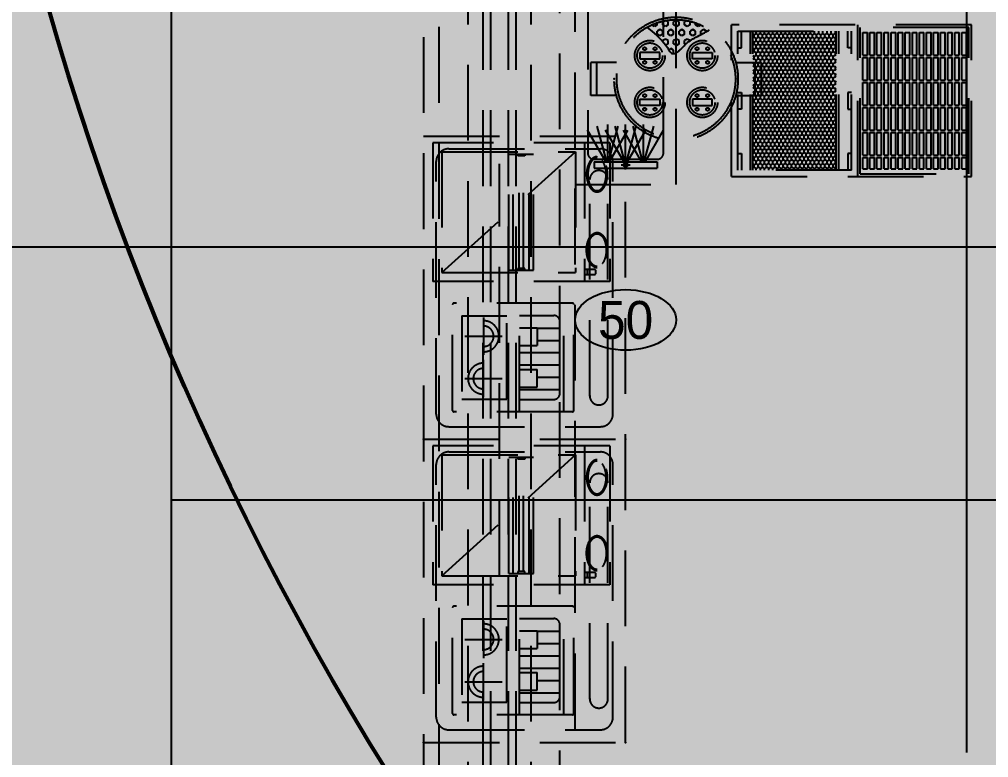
# Model space of a CAD drawing. Header units: millimetres. Extents: x 503489 to 750477, y -188693 to 126970.
# Drawn here: x 717875 to 721713, y -138611 to -135688 of the extents above; entities that cross this region are included whole.
import ezdxf
from ezdxf.enums import TextEntityAlignment as Align

# ---------------------------------------------------------------- set-up
doc = ezdxf.new("R2010")
doc.units = ezdxf.units.MM
doc.header["$LTSCALE"] = 200
doc.header["$MEASUREMENT"] = 0
doc.linetypes.add('HID', pattern=[2.3, 1.5, -0.8])
doc.layers.get('0').update_dxf_attribs({"linetype": 'CONTINUOUS'})
doc.layers.get('DEFPOINTS').update_dxf_attribs({"linetype": 'CONTINUOUS'})
for name, color, linetype in [('1', 1, 'CONTINUOUS'), ('9', 9, 'CONTINUOUS'), ('DIM', 6, 'CONTINUOUS'), ('주방기구(기존)', 8, 'HID'), ('주방기구-기호', 9, 'CONTINUOUS')]:
    doc.layers.add(name, color=color, linetype=linetype)
doc.layers.add('x', color=161, linetype='CONTINUOUS', plot=False)
doc.styles.get("Standard").update_dxf_attribs({"font": ''})
doc.styles.add('돋움체', font='gulim.ttc')
doc.styles.get('Standard').set_extended_font_data('Gulim')
doc.dimstyles.new('50-1', dxfattribs={"dimscale": 50, "dimtxt": 3, "dimasz": 0.5, "dimexe": 0, "dimexo": 0, "dimgap": 1, "dimtad": 1, "dimdec": 0, "dimzin": 0, "dimdsep": 46, "dimtxsty": '돋움체', "dimblk1": 'DOT', "dimblk2": 'DOT', "dimsah": 1, "dimcen": 0.5, "dimdle": 1.5, "dimclrd": 4, "dimclre": 4, "dimclrt": 7, "dimadec": 0, "dimazin": 0, "dimtfac": 1, "dimtdec": 0, "dimtix": 1, "dimtmove": 2, "dimatfit": 3, "dimfxl": 1, "dimtolj": 1, "dimtzin": 0, "dimarcsym": 0})

# ---------------------------------------------------------------- blocks, each defined once
blk = doc.blocks.new('_DOT')
at = {"color": 0, "linetype": 'ByBlock'}
blk.add_line((-0.5, 0), (-1, 0), dxfattribs=at)
at = {"color": 0, "linetype": 'ByBlock', "const_width": 0.5}
blk.add_lwpolyline([(-0.25, 0, 1), (0.25, 0, 1)], format="xyb", close=True, dxfattribs=at)
blk = doc.blocks.new('*D6318')
at = {"layer": 'DEFPOINTS', "color": 0}
for p in [(717475.6, -128590.3), (718475.6, -128590.3), (718475.6, -136590.3)]:
    blk.add_point(p, dxfattribs=at)
at = {"layer": 'DIM', "color": 4, "lineweight": -2}
for p, q in [((718475.6, -128590.3), (717475.6, -128590.3)), ((717475.6, -136565.3), (717475.6, -128615.3)), ((718475.6, -136590.3), (717475.6, -136590.3))]:
    blk.add_line(p, q, dxfattribs=at)
at = {"layer": 'DIM', "color": 4, "linetype": 'ByBlock', "lineweight": -2, "xscale": 25, "yscale": 25, "zscale": 25}
for p, rotation in [((717475.6, -128590.3), 90), ((717475.6, -136590.3), 270)]:
    blk.add_blockref('_DOT', p, dxfattribs=dict(at, rotation=rotation))
at = {"layer": 'DIM', "color": 7, "insert": (717350.5, -132590.3), "char_height": 150, "attachment_point": 5, "rotation": 90, "style": '돋움체'}
blk.add_mtext('\\A1;8000', dxfattribs=at)
blk = doc.blocks.new('번호50', base_point=(180000.4, 157877.1))
at = {"color": 4}
blk.add_ellipse((180000.4, 157877.1), major_axis=(200, 0), ratio=0.6, dxfattribs=at)
blk.add_text('50', height=150).set_placement((180000.4, 157877.1), align=Align.MIDDLE_CENTER)

msp = doc.modelspace()

# ---------------------------------------------------------------- hatches: boundary and pattern name
at = {"layer": '9', "true_color": 0x212830, "transparency": 33554559}
h = msp.add_hatch(dxfattribs=at)
h.set_pattern_fill('ANSI31', color=250)
h.set_pattern_definition([(45, (-129010.44264, 0), (-0.088388347648, 0.088388347648), [])])
h.paths.add_polyline_path([(709576.761, -119900), (709576.761, -147400), (749376.761, -147400), (749376.761, -119900)])
at = {"layer": '주방기구(기존)'}
h = msp.add_hatch(dxfattribs=at)
h.set_pattern_fill('HEX', color=256, scale=100, angle=90, style=0)
h.set_pattern_definition([(90, (720292.47, -137172.41), (-21.65064, 1e-15), [12.5, -25]), (210, (720292.47, -137172.41), (10.82532, -18.75), [12.5, -25]), (150, (720292.47, -137159.91), (-10.82532, -18.75), [12.5, -25])])
h.paths.add_polyline_path([(720360.219, -135719.469), (720381.136, -135736.656), (720397.858, -135751.18), (720410.937, -135763.353), (720420.927, -135773.484), (720428.381, -135781.884), (720433.852, -135788.862), (720437.892, -135794.729), (720441.056, -135799.795), (720443.814, -135804.319), (720446.314, -135808.358), (720448.625, -135811.917), (720450.811, -135815.001), (720452.94, -135817.616), (720455.08, -135819.768), (720457.295, -135821.462), (720459.655, -135822.704), (720462.21, -135823.495), (720464.957, -135823.83), (720467.878, -135823.698), (720470.952, -135823.089), (720474.163, -135821.994), (720477.49, -135820.402), (720480.917, -135818.305), (720484.423, -135815.691), (720487.996, -135812.568), (720491.65, -135809.015), (720495.402, -135805.127), (720499.272, -135800.999), (720503.277, -135796.726), (720507.437, -135792.404), (720511.769, -135788.127), (720516.294, -135783.993), (720521.027, -135780.071), (720525.978, -135776.34), (720531.156, -135772.756), (720536.569, -135769.271), (720542.226, -135765.842), (720548.133, -135762.421), (720554.301, -135758.965), (720560.736, -135755.427), (720567.417, -135751.783), (720574.202, -135748.098), (720580.92, -135744.454), (720587.399, -135740.938), (720593.467, -135737.635), (720598.953, -135734.628), (720603.685, -135732.003), (720607.491, -135729.845, 0.15024109), (720475.479, -135689.262, 0.12886223)])
h = msp.add_hatch(dxfattribs=at)
h.set_pattern_fill('HONEY', color=256, scale=3, angle=90, style=0)
h.set_pattern_definition([(90, (722450.6836, -137816.374), (-8.24889, 14.2875), [9.525, -19.05]), (210, (722450.6836, -137816.374), (-8.248893, -14.287498), [9.525, -19.05]), (150, (722450.6836, -137816.374), (-16.497783, 2e-06), [-19.05, 9.525])])
h.paths.add_polyline_path([(721109.948, -135735.304), (720779.948, -135735.304), (720779.948, -136285.304), (721109.948, -136285.304)])

# ---------------------------------------------------------------- linework, layer by layer
at = {"layer": '1'}
for p, q in [((721625.62, -124790.304), (721625.62, -138590.304)), ((740375.62, -136590.304), (718475.62, -136590.304))]:
    msp.add_line(p, q, dxfattribs=at)
at = {"layer": '9', "lineweight": 53}
msp.add_circle((729476.761, -132359.169), 11943.881, dxfattribs=at)
at = {"layer": 'x'}
msp.add_line((718475.62, -137590.304), (718475.62, -140086.595), dxfattribs=at)
msp.add_lwpolyline([(740375.62, -137590.304), (740375.62, -124790.304), (718475.62, -124790.304), (718475.62, -137590.304), (740375.62, -137590.304)], dxfattribs=at)
at = {"layer": '주방기구(기존)'}
for p, q in [((719475.62, -132078.213), (719475.62, -139878.213)), ((719535.62, -133878.213), (719535.62, -139803.213)), ((720015.62, -139803.213), (720015.62, -133878.213)), ((720075.62, -139878.213), (720075.62, -133878.213)), ((719650.62, -134028.213), (719650.62, -139728.213)), ((719900.62, -134028.213), (719900.62, -139728.213)), ((719710.62, -134208.213), (719710.62, -139728.213)), ((719740.62, -134208.213), (719740.62, -139728.213)), ((719810.62, -134208.213), (719810.62, -139728.213)), ((719840.62, -134208.213), (719840.62, -139728.213)), ((720475.62, -136342.053), (720475.62, -134542.053)), ((720125.62, -134667.054), (720125.62, -136217.052)), ((720425.62, -136217.052), (720425.62, -134667.054)), ((720694.948, -136310.304), (720694.948, -135710.304)), ((721644.948, -135710.304), (720694.948, -135710.304)), ((720719.948, -135735.304), (721169.948, -135735.304)), ((720719.948, -136285.304), (720719.948, -135735.304)), ((720734.25, -135800.877), (720734.25, -135735.304)), ((720769.948, -136285.304), (720769.948, -135735.304)), ((720779.948, -136285.304), (720779.948, -135735.304)), ((721109.948, -136285.304), (721109.948, -135735.304)), ((721119.948, -136285.304), (721119.948, -135735.304)), ((721155.647, -135800.877), (721155.647, -135735.304)), ((721169.948, -136285.304), (721169.948, -135735.304)), ((721194.948, -136310.304), (721194.948, -135710.304)), ((721204.948, -136300.304), (721204.948, -135720.304)), ((721634.948, -135720.304), (721204.948, -135720.304)), ((721214.948, -135740.304), (721232.948, -135740.304)), ((721214.948, -135829.304), (721214.948, -135740.304)), ((721232.948, -135829.304), (721232.948, -135740.304)), ((721242.948, -135740.304), (721260.948, -135740.304)), ((721242.948, -135829.304), (721242.948, -135740.304)), ((721260.948, -135829.304), (721260.948, -135740.304)), ((721270.948, -135740.304), (721288.948, -135740.304)), ((721270.948, -135829.304), (721270.948, -135740.304)), ((721288.948, -135829.304), (721288.948, -135740.304)), ((721298.948, -135740.304), (721316.948, -135740.304)), ((721298.948, -135829.304), (721298.948, -135740.304)), ((721316.948, -135829.304), (721316.948, -135740.304)), ((721326.948, -135740.304), (721344.948, -135740.304)), ((721326.948, -135829.304), (721326.948, -135740.304)), ((721344.948, -135829.304), (721344.948, -135740.304)), ((721354.948, -135740.304), (721372.948, -135740.304)), ((721354.948, -135829.304), (721354.948, -135740.304)), ((721372.948, -135829.304), (721372.948, -135740.304)), ((721382.948, -135740.304), (721400.948, -135740.304)), ((721382.948, -135829.304), (721382.948, -135740.304)), ((721400.948, -135829.304), (721400.948, -135740.304)), ((721410.948, -135740.304), (721428.948, -135740.304)), ((721410.948, -135829.304), (721410.948, -135740.304)), ((721428.948, -135829.304), (721428.948, -135740.304)), ((721438.948, -135740.304), (721456.948, -135740.304)), ((721438.948, -135829.304), (721438.948, -135740.304)), ((721456.948, -135829.304), (721456.948, -135740.304)), ((721466.948, -135740.304), (721484.948, -135740.304)), ((721466.948, -135829.304), (721466.948, -135740.304)), ((721484.948, -135829.304), (721484.948, -135740.304)), ((721494.948, -135740.304), (721512.948, -135740.304)), ((721494.948, -135829.304), (721494.948, -135740.304)), ((721512.948, -135829.304), (721512.948, -135740.304)), ((721522.948, -135740.304), (721540.948, -135740.304)), ((721522.948, -135829.304), (721522.948, -135740.304)), ((721540.948, -135829.304), (721540.948, -135740.304)), ((721550.948, -135740.304), (721568.948, -135740.304)), ((721550.948, -135829.304), (721550.948, -135740.304)), ((721568.948, -135829.304), (721568.948, -135740.304)), ((721578.948, -135740.304), (721596.948, -135740.304)), ((721578.948, -135829.304), (721578.948, -135740.304)), ((721596.948, -135829.304), (721596.948, -135740.304)), ((721606.948, -135740.304), (721624.948, -135740.304)), ((721606.948, -135829.304), (721606.948, -135740.304)), ((721624.948, -135829.304), (721624.948, -135740.304)), ((721634.948, -136300.304), (721634.948, -135720.304)), ((721644.948, -136310.304), (721644.948, -135710.304)), ((720719.948, -135800.877), (720734.25, -135800.877)), ((721169.948, -135800.877), (721155.647, -135800.877)), ((721214.948, -135829.304), (721232.948, -135829.304)), ((721214.948, -135839.304), (721232.948, -135839.304)), ((721214.948, -135928.304), (721214.948, -135839.304)), ((721232.948, -135928.304), (721232.948, -135839.304)), ((721242.948, -135829.304), (721260.948, -135829.304)), ((721242.948, -135839.304), (721260.948, -135839.304)), ((721242.948, -135928.304), (721242.948, -135839.304)), ((721260.948, -135928.304), (721260.948, -135839.304)), ((721270.948, -135829.304), (721288.948, -135829.304)), ((721270.948, -135839.304), (721288.948, -135839.304)), ((721270.948, -135928.304), (721270.948, -135839.304)), ((721288.948, -135928.304), (721288.948, -135839.304)), ((721298.948, -135829.304), (721316.948, -135829.304)), ((721298.948, -135839.304), (721316.948, -135839.304)), ((721298.948, -135928.304), (721298.948, -135839.304)), ((721316.948, -135928.304), (721316.948, -135839.304)), ((721326.948, -135829.304), (721344.948, -135829.304)), ((721326.948, -135839.304), (721344.948, -135839.304)), ((721326.948, -135928.304), (721326.948, -135839.304)), ((721344.948, -135928.304), (721344.948, -135839.304)), ((721354.948, -135829.304), (721372.948, -135829.304)), ((721354.948, -135839.304), (721372.948, -135839.304)), ((721354.948, -135928.304), (721354.948, -135839.304)), ((721372.948, -135928.304), (721372.948, -135839.304)), ((721382.948, -135829.304), (721400.948, -135829.304)), ((721382.948, -135839.304), (721400.948, -135839.304)), ((721382.948, -135928.304), (721382.948, -135839.304)), ((721400.948, -135928.304), (721400.948, -135839.304)), ((721410.948, -135829.304), (721428.948, -135829.304)), ((721410.948, -135839.304), (721428.948, -135839.304)), ((721410.948, -135928.304), (721410.948, -135839.304)), ((721428.948, -135928.304), (721428.948, -135839.304)), ((721438.948, -135829.304), (721456.948, -135829.304)), ((721438.948, -135839.304), (721456.948, -135839.304)), ((721438.948, -135928.304), (721438.948, -135839.304)), ((721456.948, -135928.304), (721456.948, -135839.304)), ((721466.948, -135829.304), (721484.948, -135829.304)), ((721466.948, -135839.304), (721484.948, -135839.304)), ((721466.948, -135928.304), (721466.948, -135839.304)), ((721484.948, -135928.304), (721484.948, -135839.304)), ((721494.948, -135829.304), (721512.948, -135829.304)), ((721494.948, -135839.304), (721512.948, -135839.304)), ((721494.948, -135928.304), (721494.948, -135839.304)), ((721512.948, -135928.304), (721512.948, -135839.304)), ((721522.948, -135829.304), (721540.948, -135829.304)), ((721522.948, -135839.304), (721540.948, -135839.304)), ((721522.948, -135928.304), (721522.948, -135839.304)), ((721540.948, -135928.304), (721540.948, -135839.304)), ((721550.948, -135829.304), (721568.948, -135829.304)), ((721550.948, -135839.304), (721568.948, -135839.304)), ((721550.948, -135928.304), (721550.948, -135839.304)), ((721568.948, -135928.304), (721568.948, -135839.304)), ((721578.948, -135829.304), (721596.948, -135829.304)), ((721578.948, -135839.304), (721596.948, -135839.304)), ((721578.948, -135928.304), (721578.948, -135839.304)), ((721596.948, -135928.304), (721596.948, -135839.304)), ((721606.948, -135829.304), (721624.948, -135829.304)), ((721606.948, -135839.304), (721624.948, -135839.304)), ((721606.948, -135928.304), (721606.948, -135839.304)), ((721624.948, -135928.304), (721624.948, -135839.304)), ((720137.689, -135989.372), (720137.689, -135859.152)), ((720239.289, -135859.152), (720137.689, -135859.152)), ((720162.189, -135989.372), (720162.189, -135859.152)), ((720711.669, -135859.152), (720813.268, -135859.152)), ((720788.768, -135989.372), (720788.768, -135859.152)), ((720813.268, -135989.372), (720813.268, -135859.152)), ((721214.948, -135928.304), (721232.948, -135928.304)), ((721242.948, -135928.304), (721260.948, -135928.304)), ((721270.948, -135928.304), (721288.948, -135928.304)), ((721298.948, -135928.304), (721316.948, -135928.304)), ((721326.948, -135928.304), (721344.948, -135928.304)), ((721354.948, -135928.304), (721372.948, -135928.304)), ((721382.948, -135928.304), (721400.948, -135928.304)), ((721410.948, -135928.304), (721428.948, -135928.304)), ((721438.948, -135928.304), (721456.948, -135928.304)), ((721466.948, -135928.304), (721484.948, -135928.304)), ((721494.948, -135928.304), (721512.948, -135928.304)), ((721522.948, -135928.304), (721540.948, -135928.304)), ((721550.948, -135928.304), (721568.948, -135928.304)), ((721578.948, -135928.304), (721596.948, -135928.304)), ((721606.948, -135928.304), (721624.948, -135928.304)), ((721214.948, -135938.304), (721232.948, -135938.304)), ((721214.948, -136027.304), (721214.948, -135938.304)), ((721232.948, -136027.304), (721232.948, -135938.304)), ((721242.948, -135938.304), (721260.948, -135938.304)), ((721242.948, -136027.304), (721242.948, -135938.304)), ((721260.948, -136027.304), (721260.948, -135938.304)), ((721270.948, -135938.304), (721288.948, -135938.304)), ((721270.948, -136027.304), (721270.948, -135938.304)), ((721288.948, -136027.304), (721288.948, -135938.304)), ((721298.948, -135938.304), (721316.948, -135938.304)), ((721298.948, -136027.304), (721298.948, -135938.304)), ((721316.948, -136027.304), (721316.948, -135938.304)), ((721326.948, -135938.304), (721344.948, -135938.304)), ((721326.948, -136027.304), (721326.948, -135938.304)), ((721344.948, -136027.304), (721344.948, -135938.304)), ((721354.948, -135938.304), (721372.948, -135938.304)), ((721354.948, -136027.304), (721354.948, -135938.304)), ((721372.948, -136027.304), (721372.948, -135938.304)), ((721382.948, -135938.304), (721400.948, -135938.304)), ((721382.948, -136027.304), (721382.948, -135938.304)), ((721400.948, -136027.304), (721400.948, -135938.304)), ((721410.948, -135938.304), (721428.948, -135938.304)), ((721410.948, -136027.304), (721410.948, -135938.304)), ((721428.948, -136027.304), (721428.948, -135938.304)), ((721438.948, -135938.304), (721456.948, -135938.304)), ((721438.948, -136027.304), (721438.948, -135938.304)), ((721456.948, -136027.304), (721456.948, -135938.304)), ((721466.948, -135938.304), (721484.948, -135938.304)), ((721466.948, -136027.304), (721466.948, -135938.304)), ((721484.948, -136027.304), (721484.948, -135938.304)), ((721494.948, -135938.304), (721512.948, -135938.304)), ((721494.948, -136027.304), (721494.948, -135938.304)), ((721512.948, -136027.304), (721512.948, -135938.304)), ((721522.948, -135938.304), (721540.948, -135938.304)), ((721522.948, -136027.304), (721522.948, -135938.304)), ((721540.948, -136027.304), (721540.948, -135938.304)), ((721550.948, -135938.304), (721568.948, -135938.304)), ((721550.948, -136027.304), (721550.948, -135938.304)), ((721568.948, -136027.304), (721568.948, -135938.304)), ((721578.948, -135938.304), (721596.948, -135938.304)), ((721578.948, -136027.304), (721578.948, -135938.304)), ((721596.948, -136027.304), (721596.948, -135938.304)), ((721606.948, -135938.304), (721624.948, -135938.304)), ((721606.948, -136027.304), (721606.948, -135938.304)), ((721624.948, -136027.304), (721624.948, -135938.304)), ((720239.289, -135989.372), (720137.689, -135989.372)), ((720711.669, -135989.372), (720813.268, -135989.372)), ((720719.948, -135977.518), (720734.25, -135977.518)), ((720734.25, -135977.518), (720734.25, -136043.091)), ((721169.948, -135977.518), (721155.647, -135977.518)), ((721155.647, -135977.518), (721155.647, -136043.091)), ((720734.25, -136043.091), (720719.948, -136043.091)), ((721155.647, -136043.091), (721169.948, -136043.091)), ((721214.948, -136027.304), (721232.948, -136027.304)), ((721214.948, -136037.304), (721232.948, -136037.304)), ((721214.948, -136126.304), (721214.948, -136037.304)), ((721232.948, -136126.304), (721232.948, -136037.304)), ((721242.948, -136027.304), (721260.948, -136027.304)), ((721242.948, -136037.304), (721260.948, -136037.304)), ((721242.948, -136126.304), (721242.948, -136037.304)), ((721260.948, -136126.304), (721260.948, -136037.304)), ((721270.948, -136027.304), (721288.948, -136027.304)), ((721270.948, -136037.304), (721288.948, -136037.304)), ((721270.948, -136126.304), (721270.948, -136037.304)), ((721288.948, -136126.304), (721288.948, -136037.304)), ((721298.948, -136027.304), (721316.948, -136027.304)), ((721298.948, -136037.304), (721316.948, -136037.304)), ((721298.948, -136126.304), (721298.948, -136037.304)), ((721316.948, -136126.304), (721316.948, -136037.304)), ((721326.948, -136027.304), (721344.948, -136027.304)), ((721326.948, -136037.304), (721344.948, -136037.304)), ((721326.948, -136126.304), (721326.948, -136037.304)), ((721344.948, -136126.304), (721344.948, -136037.304)), ((721354.948, -136027.304), (721372.948, -136027.304)), ((721354.948, -136037.304), (721372.948, -136037.304)), ((721354.948, -136126.304), (721354.948, -136037.304)), ((721372.948, -136126.304), (721372.948, -136037.304)), ((721382.948, -136027.304), (721400.948, -136027.304)), ((721382.948, -136126.304), (721382.948, -136037.304)), ((721382.948, -136037.304), (721400.948, -136037.304)), ((721400.948, -136126.304), (721400.948, -136037.304)), ((721410.948, -136027.304), (721428.948, -136027.304)), ((721410.948, -136037.304), (721428.948, -136037.304)), ((721410.948, -136126.304), (721410.948, -136037.304)), ((721428.948, -136126.304), (721428.948, -136037.304)), ((721438.948, -136027.304), (721456.948, -136027.304)), ((721438.948, -136037.304), (721456.948, -136037.304)), ((721438.948, -136126.304), (721438.948, -136037.304)), ((721456.948, -136126.304), (721456.948, -136037.304)), ((721466.948, -136027.304), (721484.948, -136027.304)), ((721466.948, -136037.304), (721484.948, -136037.304)), ((721466.948, -136126.304), (721466.948, -136037.304)), ((721484.948, -136126.304), (721484.948, -136037.304)), ((721494.948, -136027.304), (721512.948, -136027.304)), ((721494.948, -136037.304), (721512.948, -136037.304)), ((721494.948, -136126.304), (721494.948, -136037.304)), ((721512.948, -136126.304), (721512.948, -136037.304)), ((721522.948, -136027.304), (721540.948, -136027.304)), ((721522.948, -136037.304), (721540.948, -136037.304)), ((721522.948, -136126.304), (721522.948, -136037.304)), ((721540.948, -136126.304), (721540.948, -136037.304)), ((721550.948, -136027.304), (721568.948, -136027.304)), ((721550.948, -136037.304), (721568.948, -136037.304)), ((721550.948, -136126.304), (721550.948, -136037.304)), ((721568.948, -136126.304), (721568.948, -136037.304)), ((721578.948, -136027.304), (721596.948, -136027.304)), ((721578.948, -136037.304), (721596.948, -136037.304)), ((721578.948, -136126.304), (721578.948, -136037.304)), ((721596.948, -136126.304), (721596.948, -136037.304)), ((721606.948, -136027.304), (721624.948, -136027.304)), ((721606.948, -136037.304), (721624.948, -136037.304)), ((721606.948, -136126.304), (721606.948, -136037.304)), ((721624.948, -136126.304), (721624.948, -136037.304)), ((720201.546, -136252.478), (720163.502, -136110.496)), ((720204.781, -136252.052), (720204.781, -136105.061)), ((720208.016, -136252.478), (720246.06, -136110.496)), ((720272.385, -136252.478), (720234.341, -136110.496)), ((720275.62, -136282.552), (720275.62, -136105.061)), ((720278.855, -136252.478), (720316.899, -136110.496)), ((720343.224, -136252.478), (720305.18, -136110.496)), ((720346.459, -136252.052), (720346.459, -136105.061)), ((720349.694, -136252.478), (720387.738, -136110.496)), ((719475.62, -136150.713), (720275.62, -136150.713)), ((720198.531, -136253.727), (720125.035, -136126.429)), ((720269.37, -136253.727), (720195.874, -136126.429)), ((720211.031, -136253.727), (720284.526, -136126.429)), ((720340.209, -136253.727), (720266.714, -136126.429)), ((720275.62, -138550.713), (720275.62, -136150.713)), ((720281.87, -136253.727), (720355.365, -136126.429)), ((720352.709, -136253.727), (720426.205, -136126.429)), ((721214.948, -136126.304), (721232.948, -136126.304)), ((721214.948, -136136.304), (721232.948, -136136.304)), ((721214.948, -136225.304), (721214.948, -136136.304)), ((721232.948, -136225.304), (721232.948, -136136.304)), ((721242.948, -136126.304), (721260.948, -136126.304)), ((721242.948, -136136.304), (721260.948, -136136.304)), ((721242.948, -136225.304), (721242.948, -136136.304)), ((721260.948, -136225.304), (721260.948, -136136.304)), ((721270.948, -136126.304), (721288.948, -136126.304)), ((721270.948, -136136.304), (721288.948, -136136.304)), ((721270.948, -136225.304), (721270.948, -136136.304)), ((721288.948, -136225.304), (721288.948, -136136.304)), ((721298.948, -136126.304), (721316.948, -136126.304)), ((721298.948, -136136.304), (721316.948, -136136.304)), ((721298.948, -136225.304), (721298.948, -136136.304)), ((721316.948, -136225.304), (721316.948, -136136.304)), ((721326.948, -136126.304), (721344.948, -136126.304)), ((721326.948, -136136.304), (721344.948, -136136.304)), ((721326.948, -136225.304), (721326.948, -136136.304)), ((721344.948, -136225.304), (721344.948, -136136.304)), ((721354.948, -136126.304), (721372.948, -136126.304)), ((721354.948, -136136.304), (721372.948, -136136.304)), ((721354.948, -136225.304), (721354.948, -136136.304)), ((721372.948, -136225.304), (721372.948, -136136.304)), ((721382.948, -136126.304), (721400.948, -136126.304)), ((721382.948, -136225.304), (721382.948, -136136.304)), ((721382.948, -136136.304), (721400.948, -136136.304)), ((721400.948, -136225.304), (721400.948, -136136.304)), ((721410.948, -136126.304), (721428.948, -136126.304)), ((721410.948, -136136.304), (721428.948, -136136.304)), ((721410.948, -136225.304), (721410.948, -136136.304)), ((721428.948, -136225.304), (721428.948, -136136.304)), ((721438.948, -136126.304), (721456.948, -136126.304)), ((721438.948, -136136.304), (721456.948, -136136.304)), ((721438.948, -136225.304), (721438.948, -136136.304)), ((721456.948, -136225.304), (721456.948, -136136.304)), ((721466.948, -136126.304), (721484.948, -136126.304)), ((721466.948, -136136.304), (721484.948, -136136.304)), ((721466.948, -136225.304), (721466.948, -136136.304)), ((721484.948, -136225.304), (721484.948, -136136.304)), ((721494.948, -136126.304), (721512.948, -136126.304)), ((721494.948, -136136.304), (721512.948, -136136.304)), ((721494.948, -136225.304), (721494.948, -136136.304)), ((721512.948, -136225.304), (721512.948, -136136.304)), ((721522.948, -136126.304), (721540.948, -136126.304)), ((721522.948, -136136.304), (721540.948, -136136.304)), ((721522.948, -136225.304), (721522.948, -136136.304)), ((721540.948, -136225.304), (721540.948, -136136.304)), ((721550.948, -136126.304), (721568.948, -136126.304)), ((721550.948, -136136.304), (721568.948, -136136.304)), ((721550.948, -136225.304), (721550.948, -136136.304)), ((721568.948, -136225.304), (721568.948, -136136.304)), ((721578.948, -136126.304), (721596.948, -136126.304)), ((721578.948, -136136.304), (721596.948, -136136.304)), ((721578.948, -136225.304), (721578.948, -136136.304)), ((721596.948, -136225.304), (721596.948, -136136.304)), ((721606.948, -136126.304), (721624.948, -136126.304)), ((721606.948, -136136.304), (721624.948, -136136.304)), ((721606.948, -136225.304), (721606.948, -136136.304)), ((721624.948, -136225.304), (721624.948, -136136.304)), ((720212.489, -136176.64), (719512.489, -136176.64)), ((719512.489, -136176.64), (719512.489, -136726.64)), ((719575.62, -136200.713), (720175.62, -136200.713)), ((720112.489, -136176.64), (720112.489, -136726.64)), ((720212.489, -136176.64), (720212.489, -136726.64)), ((719548.203, -136212.354), (720076.774, -136212.354)), ((719548.203, -136690.926), (720076.774, -136212.354)), ((719548.203, -136212.354), (719548.203, -136690.926)), ((719813.875, -136221.855), (719911.103, -136221.855)), ((719813.875, -136681.425), (719813.875, -136221.855)), ((719830.75, -136681.425), (719830.75, -136221.855)), ((719848.735, -136228.735), (719848.735, -136221.855)), ((719876.243, -136228.735), (719848.735, -136228.735)), ((719853.965, -136674.544), (719853.965, -136228.735)), ((719871.013, -136674.544), (719871.013, -136228.735)), ((719876.243, -136221.855), (719876.243, -136228.735)), ((719894.227, -136681.425), (719894.227, -136221.855)), ((719911.103, -136681.425), (719911.103, -136221.855)), ((720076.774, -136212.354), (720076.774, -136690.926)), ((720719.948, -136219.732), (720734.25, -136219.732)), ((720734.25, -136219.732), (720734.25, -136285.304)), ((721169.948, -136219.732), (721155.647, -136219.732)), ((721155.647, -136219.732), (721155.647, -136285.304)), ((721214.948, -136225.304), (721232.948, -136225.304)), ((721214.948, -136235.304), (721232.948, -136235.304)), ((721214.948, -136280.304), (721214.948, -136235.304)), ((721232.948, -136280.304), (721232.948, -136235.304)), ((721242.948, -136225.304), (721260.948, -136225.304)), ((721242.948, -136235.304), (721260.948, -136235.304)), ((721242.948, -136280.304), (721242.948, -136235.304)), ((721260.948, -136280.304), (721260.948, -136235.304)), ((721270.948, -136225.304), (721288.948, -136225.304)), ((721270.948, -136235.304), (721288.948, -136235.304)), ((721270.948, -136280.304), (721270.948, -136235.304)), ((721288.948, -136280.304), (721288.948, -136235.304)), ((721298.948, -136225.304), (721316.948, -136225.304)), ((721298.948, -136235.304), (721316.948, -136235.304)), ((721298.948, -136280.304), (721298.948, -136235.304)), ((721316.948, -136280.304), (721316.948, -136235.304)), ((721326.948, -136225.304), (721344.948, -136225.304)), ((721326.948, -136235.304), (721344.948, -136235.304)), ((721326.948, -136280.304), (721326.948, -136235.304)), ((721344.948, -136280.304), (721344.948, -136235.304)), ((721354.948, -136225.304), (721372.948, -136225.304)), ((721354.948, -136235.304), (721372.948, -136235.304)), ((721354.948, -136280.304), (721354.948, -136235.304)), ((721372.948, -136280.304), (721372.948, -136235.304)), ((721382.948, -136225.304), (721400.948, -136225.304)), ((721382.948, -136235.304), (721400.948, -136235.304)), ((721382.948, -136280.304), (721382.948, -136235.304)), ((721400.948, -136280.304), (721400.948, -136235.304)), ((721410.948, -136225.304), (721428.948, -136225.304)), ((721410.948, -136235.304), (721428.948, -136235.304)), ((721410.948, -136280.304), (721410.948, -136235.304)), ((721428.948, -136280.304), (721428.948, -136235.304)), ((721438.948, -136225.304), (721456.948, -136225.304)), ((721438.948, -136235.304), (721456.948, -136235.304)), ((721438.948, -136280.304), (721438.948, -136235.304)), ((721456.948, -136280.304), (721456.948, -136235.304)), ((721466.948, -136225.304), (721484.948, -136225.304)), ((721466.948, -136235.304), (721484.948, -136235.304)), ((721466.948, -136280.304), (721466.948, -136235.304)), ((721484.948, -136280.304), (721484.948, -136235.304)), ((721494.948, -136225.304), (721512.948, -136225.304)), ((721494.948, -136235.304), (721512.948, -136235.304)), ((721494.948, -136280.304), (721494.948, -136235.304)), ((721512.948, -136280.304), (721512.948, -136235.304)), ((721522.948, -136225.304), (721540.948, -136225.304)), ((721522.948, -136235.304), (721540.948, -136235.304)), ((721522.948, -136280.304), (721522.948, -136235.304)), ((721540.948, -136280.304), (721540.948, -136235.304)), ((721550.948, -136225.304), (721568.948, -136225.304)), ((721550.948, -136235.304), (721568.948, -136235.304)), ((721550.948, -136280.304), (721550.948, -136235.304)), ((721568.948, -136280.304), (721568.948, -136235.304)), ((721578.948, -136225.304), (721596.948, -136225.304)), ((721578.948, -136235.304), (721596.948, -136235.304)), ((721578.948, -136280.304), (721578.948, -136235.304)), ((721596.948, -136280.304), (721596.948, -136235.304)), ((721606.948, -136225.304), (721624.948, -136225.304)), ((721606.948, -136235.304), (721624.948, -136235.304)), ((721606.948, -136280.304), (721606.948, -136235.304)), ((721624.948, -136280.304), (721624.948, -136235.304)), ((719525.62, -137250.713), (719525.62, -136250.713)), ((719775.62, -137888.497), (719775.62, -136259.655)), ((720150.62, -136242.052), (720400.62, -136242.052)), ((720150.62, -136252.052), (720150.62, -136277.052)), ((720150.62, -136252.052), (720400.62, -136252.052)), ((720150.62, -136277.052), (720400.62, -136277.052)), ((720225.62, -137250.713), (720225.62, -136250.713)), ((720257.62, -136264.552), (720293.62, -136264.552)), ((720400.62, -136252.052), (720400.62, -136277.052)), ((720694.948, -136310.304), (721644.948, -136310.304)), ((721169.948, -136285.304), (720719.948, -136285.304)), ((721204.948, -136300.304), (721634.948, -136300.304)), ((721214.948, -136280.304), (721232.948, -136280.304)), ((721242.948, -136280.304), (721260.948, -136280.304)), ((721270.948, -136280.304), (721288.948, -136280.304)), ((721298.948, -136280.304), (721316.948, -136280.304)), ((721326.948, -136280.304), (721344.948, -136280.304)), ((721354.948, -136280.304), (721372.948, -136280.304)), ((721382.948, -136280.304), (721400.948, -136280.304)), ((721410.948, -136280.304), (721428.948, -136280.304)), ((721438.948, -136280.304), (721456.948, -136280.304)), ((721466.948, -136280.304), (721484.948, -136280.304)), ((721494.948, -136280.304), (721512.948, -136280.304)), ((721522.948, -136280.304), (721540.948, -136280.304)), ((721550.948, -136280.304), (721568.948, -136280.304)), ((721578.948, -136280.304), (721596.948, -136280.304)), ((721606.948, -136280.304), (721624.948, -136280.304)), ((720075.62, -136342.053), (720475.62, -136342.053)), ((720133.62, -137178.713), (720133.62, -136322.713)), ((720205.62, -137178.713), (720205.62, -136322.713)), ((719548.203, -136690.926), (720076.774, -136690.926)), ((719813.875, -136681.425), (719911.103, -136681.425)), ((719876.243, -136674.544), (719848.735, -136674.544)), ((719848.735, -136674.544), (719848.735, -136681.425)), ((719876.243, -136681.425), (719876.243, -136674.544)), ((720153.322, -136678.206), (720112.489, -136678.206)), ((720112.489, -136698.206), (720153.322, -136698.206)), ((720122.982, -136678.206), (720122.982, -136698.206)), ((720156.322, -136681.206), (720156.322, -136695.206)), ((720212.489, -136726.64), (719512.489, -136726.64)), ((720065.62, -136811.713), (719595.62, -136811.713)), ((719855.269, -137241.713), (719855.269, -136811.713)), ((720030.62, -137241.713), (720030.62, -136811.713)), ((719590.62, -137236.713), (719590.62, -136816.713)), ((720070.62, -137236.713), (720070.62, -136816.713)), ((719627.263, -136861.927), (719627.263, -137191.498)), ((719627.263, -136861.927), (719805.654, -136861.927)), ((719712.789, -136869.057), (719712.789, -137016.668)), ((719805.654, -137191.498), (719805.654, -136861.927)), ((719855.269, -136860.463), (719991.073, -136860.463)), ((720015.448, -137168.588), (720015.448, -136884.838)), ((719855.269, -136909.213), (719924.912, -136909.213)), ((719924.912, -136909.213), (719924.912, -136978.856)), ((719924.912, -136910.213), (720015.448, -136910.213)), ((719638.983, -136942.863), (719786.594, -136942.863)), ((719924.912, -136958.963), (720015.448, -136958.963)), ((719855.269, -136978.856), (719924.912, -136978.856)), ((719855.269, -137007.713), (720015.448, -137007.713)), ((719712.789, -137184.368), (719712.789, -137036.757)), ((719855.269, -137056.463), (720015.448, -137056.463)), ((719855.269, -137074.57), (719924.912, -137074.57)), ((719924.912, -137144.213), (719924.912, -137074.57)), ((719638.983, -137110.563), (719786.594, -137110.563)), ((719924.912, -137105.213), (720015.448, -137105.213)), ((719855.269, -137144.213), (719924.912, -137144.213)), ((719855.269, -137153.963), (720015.448, -137153.963)), ((719627.263, -137191.498), (719805.654, -137191.498)), ((719855.269, -137192.963), (719991.073, -137192.963)), ((720065.62, -137241.713), (719595.62, -137241.713)), ((719575.62, -137300.713), (720175.62, -137300.713)), ((719475.62, -137350.713), (720275.62, -137350.713)), ((720212.489, -137376.64), (719512.489, -137376.64)), ((719512.489, -137376.64), (719512.489, -137926.64)), ((720112.489, -137376.64), (720112.489, -137926.64)), ((720212.489, -137376.64), (720212.489, -137926.64)), ((719548.203, -137412.354), (720076.774, -137412.354)), ((719548.203, -137890.926), (720076.774, -137412.354)), ((719548.203, -137412.354), (719548.203, -137890.926)), ((719575.62, -137400.713), (720175.62, -137400.713)), ((719813.875, -137421.855), (719911.103, -137421.855)), ((719813.875, -137881.425), (719813.875, -137421.855)), ((719830.75, -137881.425), (719830.75, -137421.855)), ((719848.735, -137428.735), (719848.735, -137421.855)), ((719876.243, -137428.735), (719848.735, -137428.735)), ((719853.965, -137874.544), (719853.965, -137428.735)), ((719871.013, -137874.544), (719871.013, -137428.735)), ((719876.243, -137421.855), (719876.243, -137428.735)), ((719894.227, -137881.425), (719894.227, -137421.855)), ((719911.103, -137881.425), (719911.103, -137421.855)), ((720076.774, -137412.354), (720076.774, -137890.926)), ((719525.62, -138450.713), (719525.62, -137450.713)), ((720225.62, -138450.713), (720225.62, -137450.713)), ((720133.62, -138378.713), (720133.62, -137522.713)), ((720205.62, -138378.713), (720205.62, -137522.713)), ((719548.203, -137890.926), (720076.774, -137890.926)), ((719813.875, -137881.425), (719911.103, -137881.425)), ((719876.243, -137874.544), (719848.735, -137874.544)), ((719848.735, -137874.544), (719848.735, -137881.425)), ((719876.243, -137881.425), (719876.243, -137874.544)), ((720153.322, -137878.206), (720112.489, -137878.206)), ((720122.982, -137878.206), (720122.982, -137898.206)), ((720156.322, -137881.206), (720156.322, -137895.206)), ((720212.489, -137926.64), (719512.489, -137926.64)), ((720112.489, -137898.206), (720153.322, -137898.206)), ((719590.62, -138436.713), (719590.62, -138016.713)), ((720065.62, -138011.713), (719595.62, -138011.713)), ((719855.269, -138441.713), (719855.269, -138011.713)), ((720030.62, -138441.713), (720030.62, -138011.713)), ((720070.62, -138436.713), (720070.62, -138016.713)), ((719627.263, -138061.927), (719627.263, -138391.498)), ((719627.263, -138061.927), (719805.654, -138061.927)), ((719712.789, -138069.057), (719712.789, -138216.668)), ((719805.654, -138391.498), (719805.654, -138061.927)), ((719855.269, -138060.463), (719991.073, -138060.463)), ((719855.269, -138109.213), (719924.912, -138109.213)), ((719924.912, -138109.213), (719924.912, -138178.856)), ((719924.912, -138110.213), (720015.448, -138110.213)), ((720015.448, -138368.588), (720015.448, -138084.838)), ((719638.983, -138142.863), (719786.594, -138142.863)), ((719924.912, -138158.963), (720015.448, -138158.963)), ((719855.269, -138178.856), (719924.912, -138178.856)), ((719855.269, -138207.713), (720015.448, -138207.713)), ((719712.789, -138384.368), (719712.789, -138236.757)), ((719855.269, -138256.463), (720015.448, -138256.463)), ((719855.269, -138274.57), (719924.912, -138274.57)), ((719924.912, -138344.213), (719924.912, -138274.57)), ((719638.983, -138310.563), (719786.594, -138310.563)), ((719924.912, -138305.213), (720015.448, -138305.213)), ((719855.269, -138344.213), (719924.912, -138344.213)), ((719855.269, -138353.963), (720015.448, -138353.963)), ((719627.263, -138391.498), (719805.654, -138391.498)), ((719855.269, -138392.963), (719991.073, -138392.963)), ((720065.62, -138441.713), (719595.62, -138441.713)), ((719575.62, -138500.713), (720175.62, -138500.713)), ((719475.62, -138550.713), (720275.62, -138550.713))]:
    msp.add_line(p, q, dxfattribs=at)
msp.add_lwpolyline([(720360.219, -135719.469), (720381.136, -135736.656), (720397.858, -135751.18), (720410.937, -135763.353), (720420.927, -135773.484), (720428.381, -135781.884), (720433.852, -135788.862), (720437.892, -135794.729), (720441.056, -135799.795), (720443.814, -135804.319), (720446.314, -135808.358), (720448.625, -135811.917), (720450.811, -135815.001), (720452.94, -135817.616), (720455.08, -135819.768), (720457.295, -135821.462), (720459.655, -135822.704), (720462.21, -135823.495), (720464.957, -135823.83), (720467.878, -135823.698), (720470.952, -135823.089), (720474.163, -135821.994), (720477.49, -135820.402), (720480.917, -135818.305), (720484.423, -135815.691), (720487.996, -135812.568), (720491.65, -135809.015), (720495.402, -135805.127), (720499.272, -135800.999), (720503.277, -135796.726), (720507.437, -135792.404), (720511.769, -135788.127), (720516.294, -135783.993), (720521.027, -135780.071), (720525.978, -135776.34), (720531.156, -135772.756), (720536.569, -135769.271), (720542.226, -135765.842), (720548.133, -135762.421), (720554.301, -135758.965), (720560.736, -135755.427), (720567.417, -135751.783), (720574.202, -135748.098), (720580.92, -135744.454), (720587.399, -135740.938), (720593.467, -135737.635), (720598.953, -135734.628), (720603.685, -135732.003), (720607.491, -135729.845)], dxfattribs=at)
for points in [[(720410.781, -135843.835), (720410.781, -135819.335), (720332.381, -135819.335), (720332.381, -135843.835)], [(720540.177, -135843.835), (720540.177, -135819.335), (720618.577, -135819.335), (720618.577, -135843.835)], [(720410.781, -136004.689), (720410.781, -136029.189), (720332.381, -136029.189), (720332.381, -136004.689)], [(720540.177, -136004.689), (720540.177, -136029.189), (720618.577, -136029.189), (720618.577, -136004.689)]]:
    msp.add_lwpolyline(points, close=True, dxfattribs=at)
for centre, radius in [((720475.479, -135924.262), 245), ((720475.479, -135924.262), 235), ((720371.581, -135831.585), 60), ((720579.377, -135831.585), 60), ((720371.581, -135831.585), 50), ((720350.855, -135804.626), 6.115), ((720392.306, -135804.626), 6.115), ((720579.377, -135831.585), 50), ((720558.651, -135804.626), 6.115), ((720600.102, -135804.626), 6.115), ((720350.855, -135858.545), 6.115), ((720392.306, -135858.545), 6.115), ((720558.651, -135858.545), 6.115), ((720600.102, -135858.545), 6.115), ((720371.581, -136016.939), 60), ((720371.581, -136016.939), 50), ((720579.377, -136016.939), 60), ((720579.377, -136016.939), 50), ((720350.855, -135989.979), 6.115), ((720392.306, -135989.979), 6.115), ((720558.651, -135989.979), 6.115), ((720600.102, -135989.979), 6.115), ((720350.855, -136043.898), 6.115), ((720392.306, -136043.898), 6.115), ((720558.651, -136043.898), 6.115), ((720600.102, -136043.898), 6.115), ((720275.62, -136264.552), 8)]:
    msp.add_circle(centre, radius, dxfattribs=at)
for centre, radius, start, end in [((719575.62, -136250.713), 50, 90, 180), ((720175.62, -136250.713), 50, 0, 90), ((720150.62, -136217.052), 25, 180, 270), ((720400.62, -136217.052), 25, 270, 0), ((720169.62, -136322.713), 36, 0, 180), ((720153.322, -136681.206), 3, 0, 90), ((720153.322, -136695.206), 3, 270, 0), ((719595.62, -136816.713), 5, 90, 180), ((720065.62, -136816.713), 5, 0, 90), ((719712.789, -136942.863), 61.374, 270, 90), ((719991.073, -136884.838), 24.375, 0, 90), ((719712.789, -136942.863), 40.417, 270, 90), ((719712.789, -137110.563), 61.374, 90, 270), ((719712.789, -137110.563), 40.417, 90, 270), ((719991.073, -137168.588), 24.375, 270, 0), ((720169.62, -137178.713), 36, 180, 0), ((719595.62, -137236.713), 5, 180, 270), ((720065.62, -137236.713), 5, 270, 0), ((719575.62, -137250.713), 50, 180, 270), ((720175.62, -137250.713), 50, 270, 0), ((719575.62, -137450.713), 50, 90, 180), ((720175.62, -137450.713), 50, 0, 90), ((720169.62, -137522.713), 36, 0, 180), ((720153.322, -137881.206), 3, 0, 90), ((720153.322, -137895.206), 3, 270, 0), ((719595.62, -138016.713), 5, 90, 180), ((720065.62, -138016.713), 5, 0, 90), ((719712.789, -138142.863), 61.374, 270, 90), ((719991.073, -138084.838), 24.375, 0, 90), ((719712.789, -138142.863), 40.417, 270, 90), ((719712.789, -138310.563), 61.374, 90, 270), ((719712.789, -138310.563), 40.417, 90, 270), ((719991.073, -138368.588), 24.375, 270, 0), ((720169.62, -138378.713), 36, 180, 0), ((719575.62, -138450.713), 50, 180, 270), ((719595.62, -138436.713), 5, 180, 270), ((720065.62, -138436.713), 5, 270, 0), ((720175.62, -138450.713), 50, 270, 0)]:
    msp.add_arc(centre, radius, start, end, dxfattribs=at)
at = {"layer": '주방기구(기존)', "extrusion": (0, 0, -1)}
for centre, major_axis, ratio in [((720162.489, -136301.582), (0, 69.806), 0.59484694), ((720162.489, -136301.582), (0, 64.806), 0.55981317), ((720162.489, -137501.582), (0, 69.806), 0.59484694), ((720162.489, -137501.582), (0, 64.806), 0.55981317)]:
    msp.add_ellipse(centre, major_axis=major_axis, ratio=ratio, dxfattribs=at)
at = {"layer": '주방기구(기존)'}
for centre, major_axis, ratio in [((720162.489, -136601.697), (0, -69.806), 0.59484694), ((720162.489, -136601.697), (0, -64.806), 0.55981317), ((720162.489, -137801.697), (0, -69.806), 0.59484694), ((720162.489, -137801.697), (0, -64.806), 0.55981317)]:
    msp.add_ellipse(centre, major_axis=major_axis, ratio=ratio, dxfattribs=at)
for p in [(720230.479, -135924.262), (720720.479, -135924.262), (720133.62, -137178.713), (719475.62, -137350.713), (720275.62, -137350.713), (720133.62, -138378.713), (719475.62, -138550.713), (720275.62, -138550.713)]:
    msp.add_point(p, dxfattribs=at)

# ---------------------------------------------------------------- block references
at = {"layer": '주방기구-기호'}
msp.add_blockref('번호50', (720275.621, -136878.213), dxfattribs=at)

# ---------------------------------------------------------------- dimensions: what is measured, and where the dimension line sits
at = {"layer": 'DIM'}
dim = msp.add_linear_dim(base=(717475.62, -128590.304), p1=(718475.62, -136590.304), p2=(718475.62, -128590.304), angle=90, dimstyle='50-1', dxfattribs=at)
dim.commit()
dim.dimension.update_dxf_attribs({"geometry": '*D6318', "text_midpoint": (717350.52, -132590.304)})

doc.saveas('drawing.dxf')
